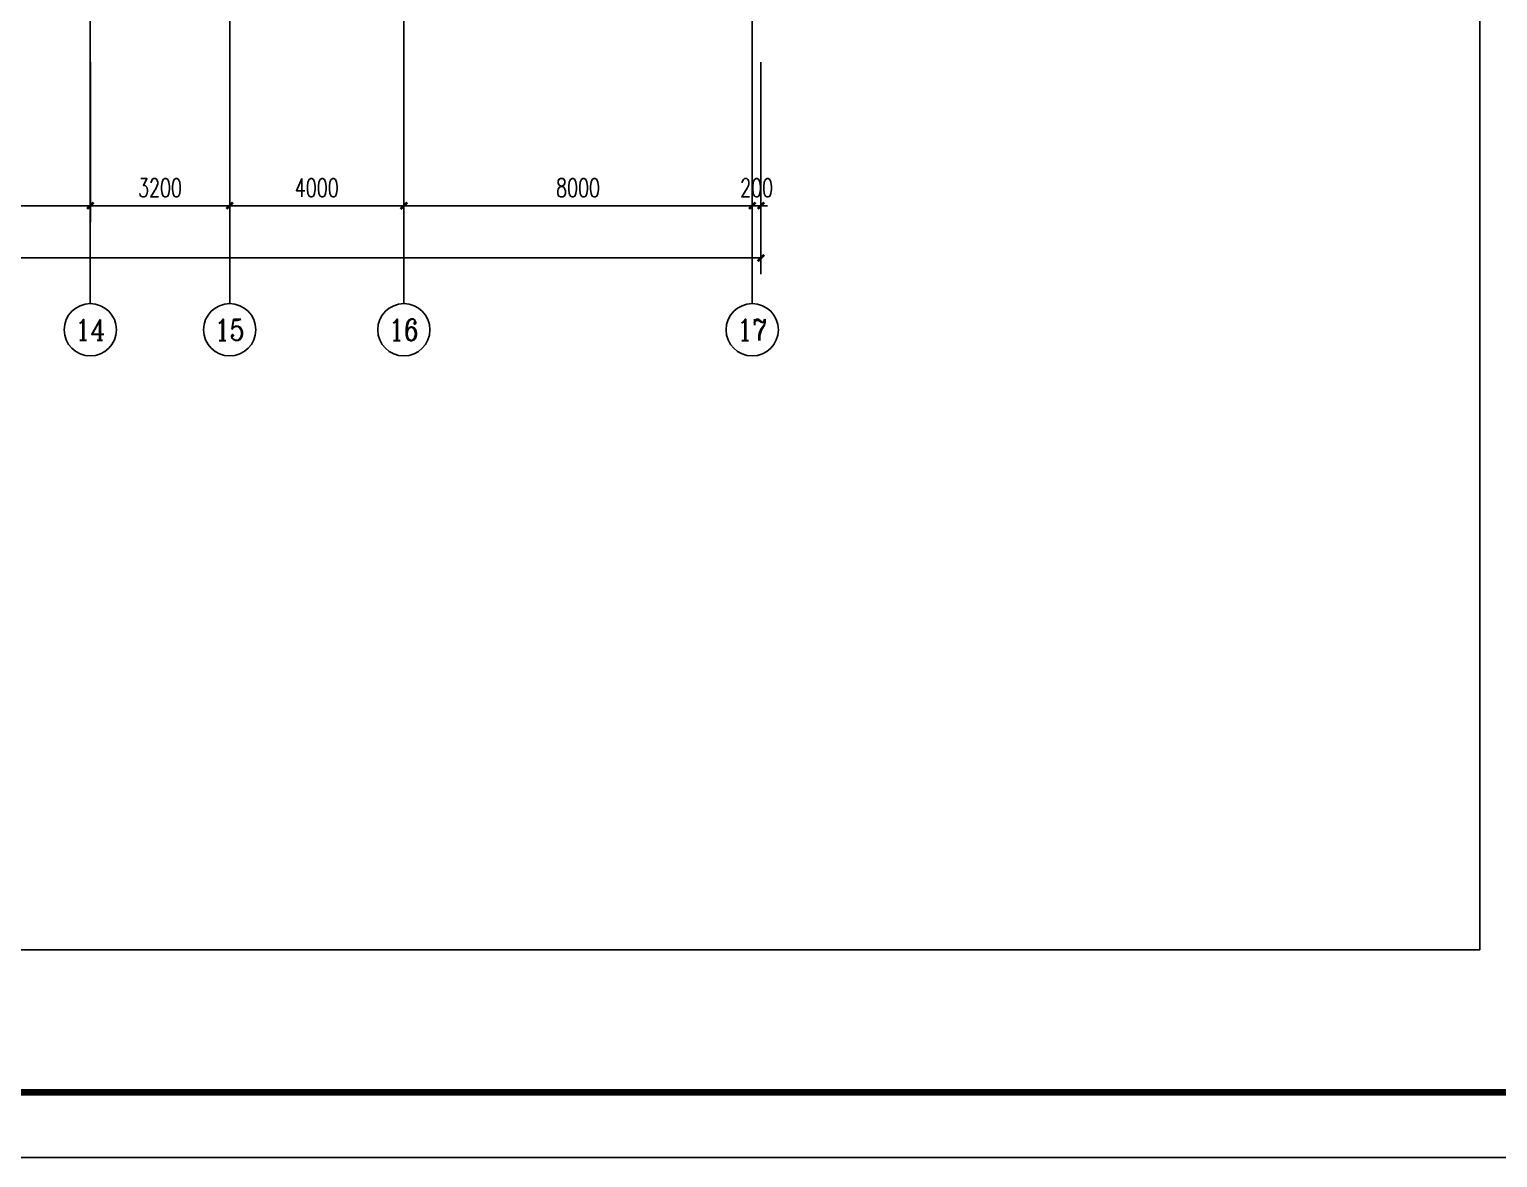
# Model space of a CAD drawing. Extents: x 0 to 2838408, y -923048 to 203859.
# Drawn here: x 2771363 to 2805081, y -296707 to -270792 of the extents above; entities that cross this region are included whole.
import ezdxf
from ezdxf.enums import TextEntityAlignment as Align

# ---------------------------------------------------------------- set-up
doc = ezdxf.new("R2010")
doc.units = 0
doc.header["$LTSCALE"] = 1000
for name, color, linetype in [('AXIS', 3, 'Continuous'), ('AXIS_TEXT', 7, 'Continuous'), ('BTTK', 7, 'Continuous'), ('DOTE', 8, 'Continuous'), ('PUB_TITLE', 4, 'Continuous'), ('XREF', 8, 'Continuous')]:
    doc.layers.add(name, color=color, linetype=linetype)
doc.styles.add('_TCH_AXIS', font='COMPLEX', dxfattribs={"bigfont": 'GBCBIG'})
doc.styles.add('A_DIM_T3', font='SIMPLEX', dxfattribs={"width": 0.7, "bigfont": 'HZ'})
doc.styles.add('COMPLEX', font='COMPLEX')
doc.styles.add('HZ(TK)', font='geniso.shx', dxfattribs={"width": 0.9, "bigfont": 'hztxt.shx'})
doc.dimstyles.new('_TCH_ARCH&&150', dxfattribs={"dimtxt": 420, "dimasz": 150, "dimexe": 375, "dimexo": 450, "dimgap": 202.5, "dimtad": 1, "dimdec": 0, "dimzin": 0, "dimdsep": 46, "dimtxsty": 'A_DIM_T3', "dimblk": 'ARCHTICK', "dimcen": 0.09, "dimclrt": 7, "dimazin": 2, "dimtfac": 1, "dimtdec": 0, "dimtix": 1, "dimtmove": 2, "dimatfit": 3, "dimfxl": 150, "dimtolj": 1, "dimtzin": 0, "dimarcsym": 0})

# ---------------------------------------------------------------- blocks, each defined once
blk = doc.blocks.new('vhtemplate_2020年新竖式图框_A0')
at = {"layer": 'PUB_TITLE', "color": 7}
blk.add_lwpolyline([(0, 0), (1189, 0), (1189, 841), (0, 841)], close=True, dxfattribs=at)
at = {"layer": 'PUB_TITLE', "const_width": 1}
blk.add_lwpolyline([(25, 10), (1179, 10), (1179, 831), (25, 831)], close=True, dxfattribs=at)
at = {"layer": 'BTTK', "color": 4, "style": 'HZ(TK)', "width": 0.9}
for tag, p in [('合作单位_001', (1143.83, 741.44)), ('建设单位_001', (1143.85, 207.44)), ('工程名称_001', (1143.62, 174.44)), ('子项名称_001', (1153.71, 157.94)), ('图纸名称_001', (1143.45, 138.94))]:
    blk.add_attdef(tag, p, '', height=3.5, dxfattribs=at)
for tag, p in [('注册证书号', (1156.5, 309.01)), ('注册印章号', (1156.5, 301.01)), ('设计号', (1154, 193)), ('图别', (1137.75, 34)), ('图号', (1170.25, 34)), ('版本号', (1137.75, 26)), ('日期', (1170.25, 26))]:
    blk.add_attdef(tag, text='', height=3.5, dxfattribs=at).set_placement(p, align=Align.MIDDLE)
blk = doc.blocks.new('_ArchTick')
at = {"color": 0, "linetype": 'ByBlock', "const_width": 0.4}
blk.add_lwpolyline([(-0.5, -0.5), (0.5, 0.5)], dxfattribs=at)
blk = doc.blocks.new('*D848')
at = {"layer": 'AXIS', "color": 0, "lineweight": -2, "transparency": 16777216}
for p, q in [((2428717, -271542), (2428717, -275217)), ((2436717, -271542), (2436717, -275217)), ((2428717, -274842), (2436717, -274842))]:
    blk.add_line(p, q, dxfattribs=at)
at = {"layer": 'Defpoints', "color": 0, "transparency": 16777216}
for p in [(2428717, -271092), (2436717, -271092), (2436717, -274842)]:
    blk.add_point(p, dxfattribs=at)
at = {"layer": 'AXIS', "color": 0, "lineweight": -2, "transparency": 16777216, "xscale": 150, "yscale": 150, "zscale": 150, "rotation": 180}
blk.add_blockref('_ArchTick', (2428717, -274842), dxfattribs=at)
at = {"layer": 'AXIS', "color": 0, "lineweight": -2, "transparency": 16777216, "xscale": 150, "yscale": 150, "zscale": 150}
blk.add_blockref('_ArchTick', (2436717, -274842), dxfattribs=at)
at = {"layer": 'AXIS', "color": 7, "transparency": 16777216, "insert": (2432717, -274430), "char_height": 420, "attachment_point": 5, "style": 'A_DIM_T3'}
blk.add_mtext('\\A1;8000', dxfattribs=at)
blk = doc.blocks.new('*D849')
at = {"layer": 'AXIS', "color": 0, "lineweight": -2, "transparency": 16777216}
for p, q in [((2436717, -271542), (2436717, -275217)), ((2439917, -271542), (2439917, -275217)), ((2436717, -274842), (2439917, -274842))]:
    blk.add_line(p, q, dxfattribs=at)
at = {"layer": 'Defpoints', "color": 0, "transparency": 16777216}
for p in [(2436717, -271092), (2439917, -271092), (2439917, -274842)]:
    blk.add_point(p, dxfattribs=at)
at = {"layer": 'AXIS', "color": 0, "lineweight": -2, "transparency": 16777216, "xscale": 150, "yscale": 150, "zscale": 150, "rotation": 180}
blk.add_blockref('_ArchTick', (2436717, -274842), dxfattribs=at)
at = {"layer": 'AXIS', "color": 0, "lineweight": -2, "transparency": 16777216, "xscale": 150, "yscale": 150, "zscale": 150}
blk.add_blockref('_ArchTick', (2439917, -274842), dxfattribs=at)
at = {"layer": 'AXIS', "color": 7, "transparency": 16777216, "insert": (2438317, -274430), "char_height": 420, "attachment_point": 5, "style": 'A_DIM_T3'}
blk.add_mtext('\\A1;3200', dxfattribs=at)
blk = doc.blocks.new('*D850')
at = {"layer": 'AXIS', "color": 0, "lineweight": -2, "transparency": 16777216}
for p, q in [((2439917, -271542), (2439917, -275217)), ((2443917, -271542), (2443917, -275217)), ((2439917, -274842), (2443917, -274842))]:
    blk.add_line(p, q, dxfattribs=at)
at = {"layer": 'Defpoints', "color": 0, "transparency": 16777216}
for p in [(2439917, -271092), (2443917, -271092), (2443917, -274842)]:
    blk.add_point(p, dxfattribs=at)
at = {"layer": 'AXIS', "color": 0, "lineweight": -2, "transparency": 16777216, "xscale": 150, "yscale": 150, "zscale": 150, "rotation": 180}
blk.add_blockref('_ArchTick', (2439917, -274842), dxfattribs=at)
at = {"layer": 'AXIS', "color": 0, "lineweight": -2, "transparency": 16777216, "xscale": 150, "yscale": 150, "zscale": 150}
blk.add_blockref('_ArchTick', (2443917, -274842), dxfattribs=at)
at = {"layer": 'AXIS', "color": 7, "transparency": 16777216, "insert": (2441917, -274430), "char_height": 420, "attachment_point": 5, "style": 'A_DIM_T3'}
blk.add_mtext('\\A1;4000', dxfattribs=at)
blk = doc.blocks.new('*D851')
at = {"layer": 'AXIS', "color": 0, "lineweight": -2, "transparency": 16777216}
for p, q in [((2443917, -271542), (2443917, -275217)), ((2451917, -271542), (2451917, -275217)), ((2443917, -274842), (2451917, -274842))]:
    blk.add_line(p, q, dxfattribs=at)
at = {"layer": 'Defpoints', "color": 0, "transparency": 16777216}
for p in [(2443917, -271092), (2451917, -271092), (2451917, -274842)]:
    blk.add_point(p, dxfattribs=at)
at = {"layer": 'AXIS', "color": 0, "lineweight": -2, "transparency": 16777216, "xscale": 150, "yscale": 150, "zscale": 150, "rotation": 180}
blk.add_blockref('_ArchTick', (2443917, -274842), dxfattribs=at)
at = {"layer": 'AXIS', "color": 0, "lineweight": -2, "transparency": 16777216, "xscale": 150, "yscale": 150, "zscale": 150}
blk.add_blockref('_ArchTick', (2451917, -274842), dxfattribs=at)
at = {"layer": 'AXIS', "color": 7, "transparency": 16777216, "insert": (2447917, -274430), "char_height": 420, "attachment_point": 5, "style": 'A_DIM_T3'}
blk.add_mtext('\\A1;8000', dxfattribs=at)
blk = doc.blocks.new('*D852')
at = {"layer": 'AXIS', "color": 0, "lineweight": -2, "transparency": 16777216}
for p, q in [((2451917, -271542), (2451917, -275217)), ((2452117, -271542), (2452117, -275217)), ((2451917, -274842), (2451767, -274842)), ((2451917, -274842), (2452117, -274842)), ((2452117, -274842), (2452267, -274842))]:
    blk.add_line(p, q, dxfattribs=at)
at = {"layer": 'Defpoints', "color": 0, "transparency": 16777216}
for p in [(2451917, -271092), (2452117, -271092), (2452117, -274842)]:
    blk.add_point(p, dxfattribs=at)
at = {"layer": 'AXIS', "color": 0, "lineweight": -2, "transparency": 16777216, "xscale": 150, "yscale": 150, "zscale": 150}
blk.add_blockref('_ArchTick', (2451917, -274842), dxfattribs=at)
at = {"layer": 'AXIS', "color": 0, "lineweight": -2, "transparency": 16777216, "xscale": 150, "yscale": 150, "zscale": 150, "rotation": 180}
blk.add_blockref('_ArchTick', (2452117, -274842), dxfattribs=at)
at = {"layer": 'AXIS', "color": 7, "transparency": 16777216, "insert": (2452017, -274430), "char_height": 420, "attachment_point": 5, "style": 'A_DIM_T3'}
blk.add_mtext('\\A1;200', dxfattribs=at)
blk = doc.blocks.new('*D853')
at = {"layer": 'AXIS', "color": 0, "lineweight": -2, "transparency": 16777216}
for p, q in [((2344917, -271542), (2344917, -276417)), ((2452117, -271542), (2452117, -276417)), ((2344917, -276042), (2452117, -276042))]:
    blk.add_line(p, q, dxfattribs=at)
at = {"layer": 'Defpoints', "color": 0, "transparency": 16777216}
for p in [(2344917, -271092), (2452117, -271092), (2452117, -276042)]:
    blk.add_point(p, dxfattribs=at)
at = {"layer": 'AXIS', "color": 0, "lineweight": -2, "transparency": 16777216, "xscale": 150, "yscale": 150, "zscale": 150, "rotation": 180}
blk.add_blockref('_ArchTick', (2344917, -276042), dxfattribs=at)
at = {"layer": 'AXIS', "color": 0, "lineweight": -2, "transparency": 16777216, "xscale": 150, "yscale": 150, "zscale": 150}
blk.add_blockref('_ArchTick', (2452117, -276042), dxfattribs=at)
at = {"layer": 'AXIS', "color": 7, "transparency": 16777216, "insert": (2398517, -275630), "char_height": 420, "attachment_point": 5, "style": 'A_DIM_T3'}
blk.add_mtext('\\A1;107200', dxfattribs=at)
blk = doc.blocks.new('_AXISO')
at = {"color": 0}
blk.add_circle((0, 0), 0.5, dxfattribs=at)
at = {"layer": 'AXIS_TEXT', "color": 0, "style": 'COMPLEX', "width": 1.041667}
blk.add_attdef('A', text='', height=0.56, dxfattribs=at).set_placement((-0.25, -0.28), (0.25, -0.28), align=Align.FIT)
blk = doc.blocks.new('1F1')
at = {"layer": 'AXIS'}
for p, q in [((2436716.7, -271092.2), (2436716.7, -277092.2)), ((2439916.7, -271092.2), (2439916.7, -277092.2)), ((2443916.7, -271092.2), (2443916.7, -277092.2)), ((2451916.7, -271092.2), (2451916.7, -277092.2))]:
    blk.add_line(p, q, dxfattribs=at)
at = {"layer": 'Defpoints', "color": 250}
blk.add_lwpolyline([(2326685.8, -291937.3), (2468623.3, -291937.3), (2468623.3, -218820.5), (2326685.8, -218820.5)], close=True, dxfattribs=at)
at = {"layer": 'DOTE'}
for p, q in [((2436716.7, -187892.2), (2436716.7, -271092.2)), ((2439916.7, -187892.2), (2439916.7, -271092.2)), ((2443916.7, -187892.2), (2443916.7, -271092.2)), ((2451916.7, -187892.2), (2451916.7, -271092.2))]:
    blk.add_line(p, q, dxfattribs=at)
at = {"layer": 'AXIS'}
ref = blk.add_blockref('_AXISO', (2436716.7, -277692.2), dxfattribs=dict(at, xscale=1200, yscale=1200, zscale=1200))
ref.add_attrib('A', '14', dxfattribs={"layer": 'AXIS_TEXT', "height": 471.11, "style": '_TCH_AXIS'}).set_placement((2436369, -277927.7), (2437064.5, -277927.7), align=Align.FIT)
ref = blk.add_blockref('_AXISO', (2439916.7, -277692.2), dxfattribs=dict(at, xscale=1200, yscale=1200, zscale=1200))
ref.add_attrib('A', '15', dxfattribs={"layer": 'AXIS_TEXT', "height": 492.67, "style": '_TCH_AXIS'}).set_placement((2439576.6, -277938.5), (2440256.9, -277938.5), align=Align.FIT)
ref = blk.add_blockref('_AXISO', (2443916.7, -277692.2), dxfattribs=dict(at, xscale=1200, yscale=1200, zscale=1200))
ref.add_attrib('A', '16', dxfattribs={"layer": 'AXIS_TEXT', "height": 492.67, "style": '_TCH_AXIS'}).set_placement((2443576.6, -277938.5), (2444256.9, -277938.5), align=Align.FIT)
ref = blk.add_blockref('_AXISO', (2451916.7, -277692.2), dxfattribs=dict(at, xscale=1200, yscale=1200, zscale=1200))
ref.add_attrib('A', '17', dxfattribs={"layer": 'AXIS_TEXT', "height": 492.67, "style": '_TCH_AXIS'}).set_placement((2451576.6, -277938.5), (2452256.9, -277938.5), align=Align.FIT)
for p1, p2, distance, picture, middle in [((2344916.7, -271092.2), (2452116.7, -271092.2), -4950, '*D853', (2398516.7, -275629.7)), ((2428716.7, -271092.2), (2436716.7, -271092.2), -3750, '*D848', (2432716.7, -274429.7)), ((2436716.7, -271092.2), (2439916.7, -271092.2), -3750, '*D849', (2438316.7, -274429.7)), ((2439916.7, -271092.2), (2443916.7, -271092.2), -3750, '*D850', (2441916.7, -274429.7)), ((2443916.7, -271092.2), (2451916.7, -271092.2), -3750, '*D851', (2447916.7, -274429.7)), ((2451916.7, -271092.2), (2452116.7, -271092.2), -3750, '*D852', (2452016.7, -274429.7))]:
    dim = blk.add_aligned_dim(p1=p1, p2=p2, distance=distance, dimstyle='_TCH_ARCH&&150', dxfattribs=at)
    dim.commit()
    dim.dimension.update_dxf_attribs({"geometry": picture, "text_midpoint": middle})

msp = doc.modelspace()

# ---------------------------------------------------------------- block references
at = {"xscale": 150, "yscale": 150, "zscale": 150}
msp.add_blockref('vhtemplate_2020年新竖式图框_A0', (2660058, -296707.3), dxfattribs=at)
at = {"layer": 'XREF'}
msp.add_blockref('1F1', (336045.8, 0), dxfattribs=at)

doc.saveas('drawing.dxf')
